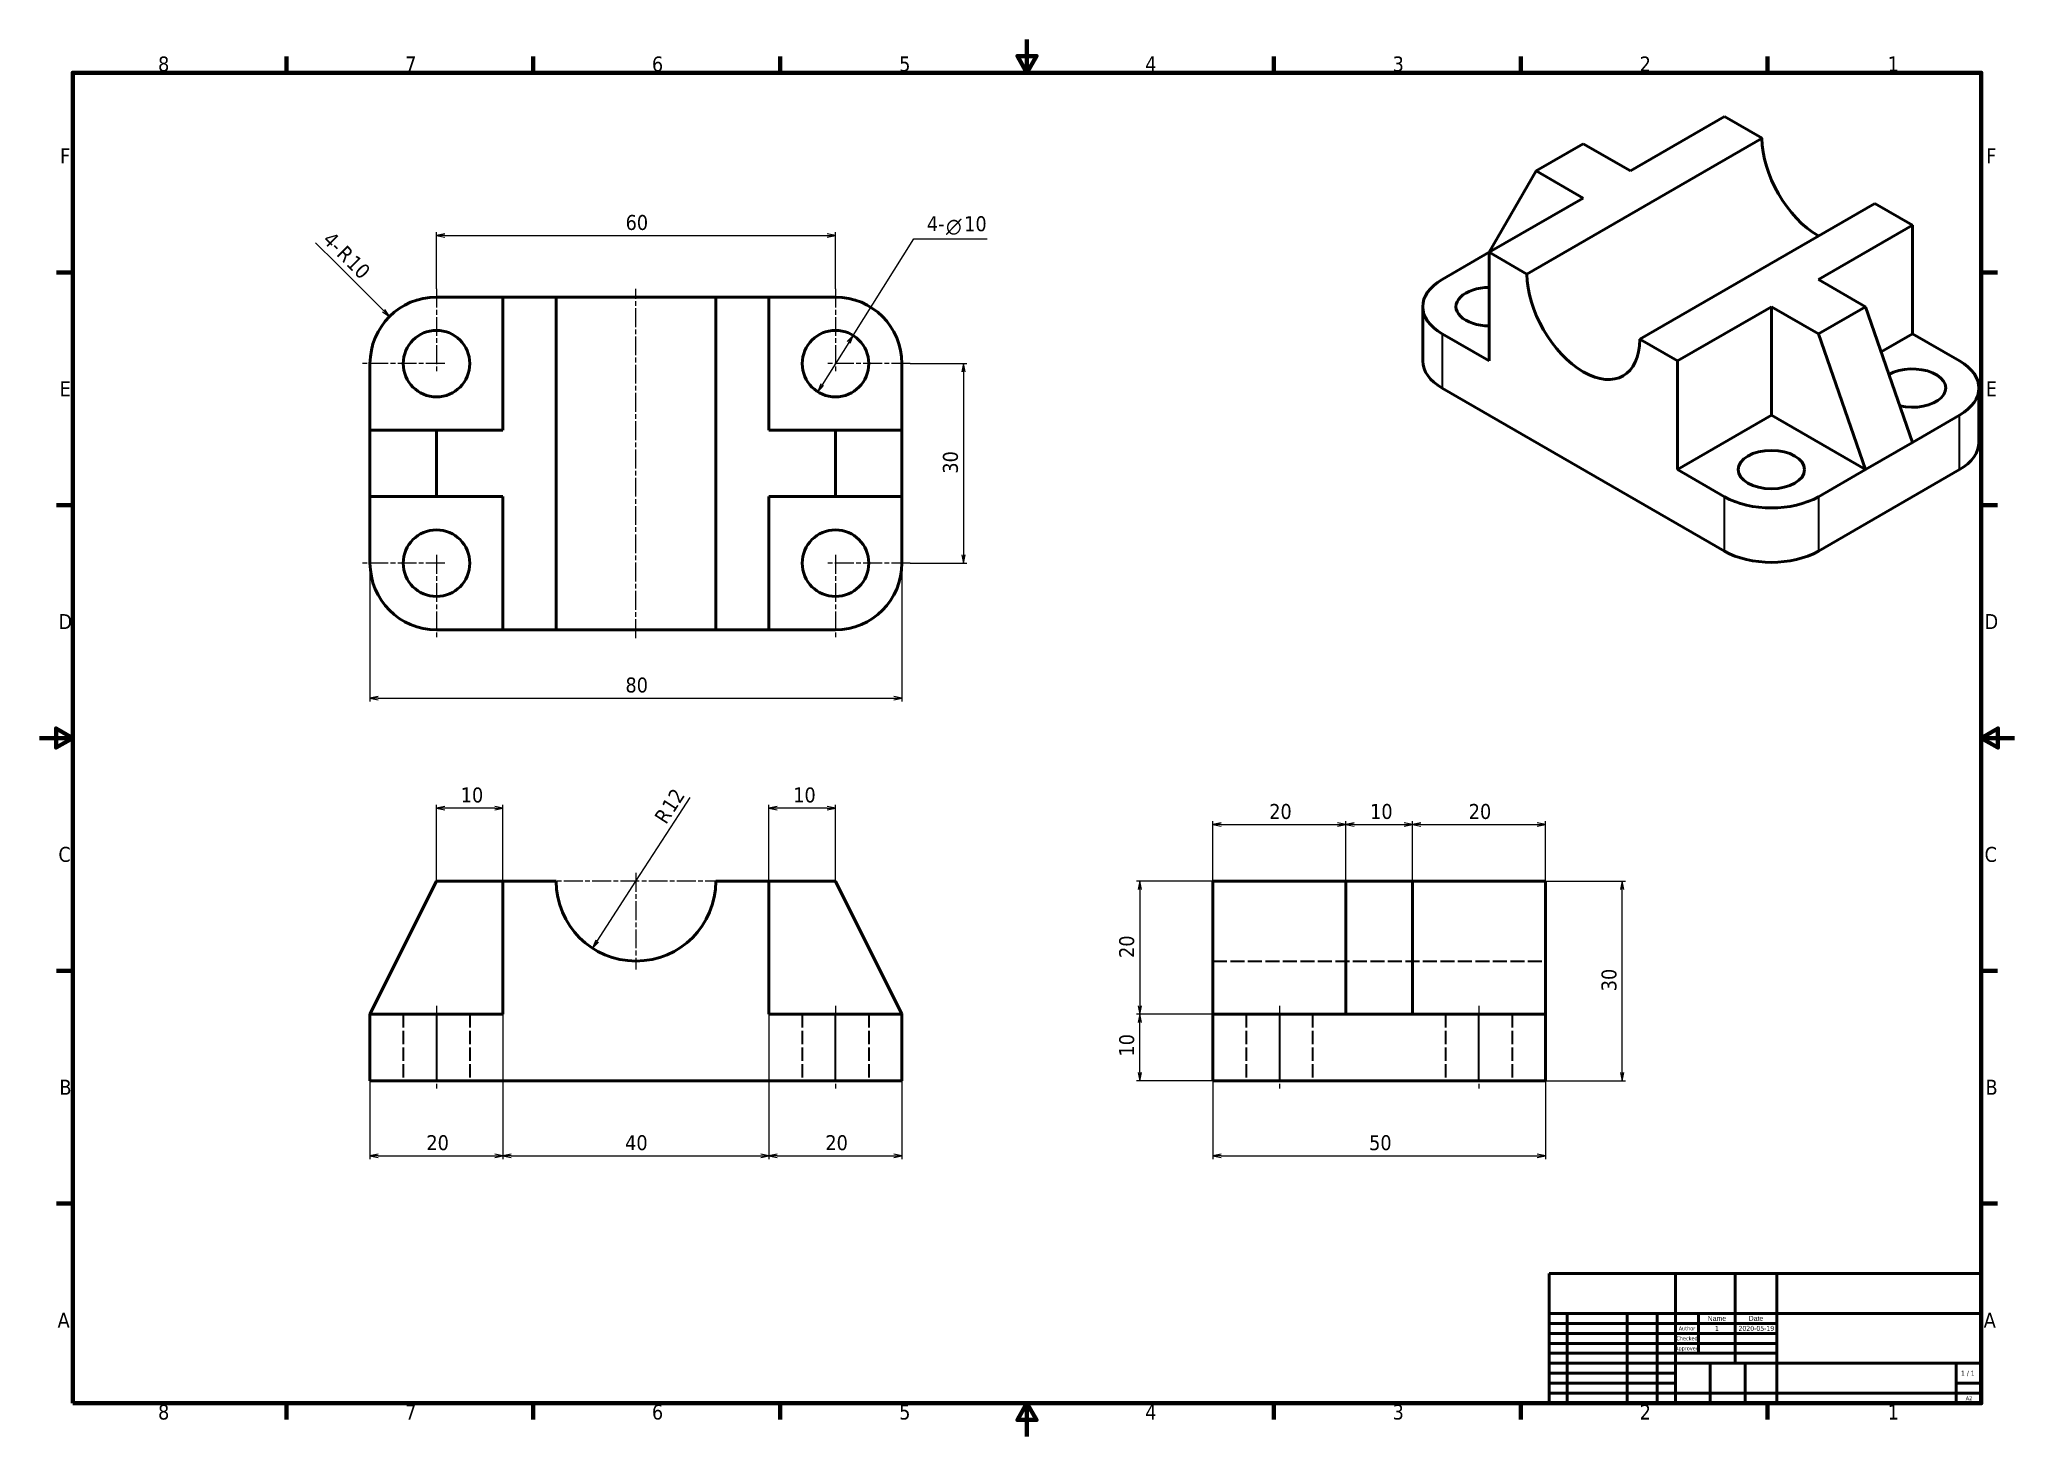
# Model space of a CAD drawing. Header units: millimetres. Extents: x 0 to 297, y 0 to 210.
import ezdxf
from ezdxf.enums import TextEntityAlignment as Align

# ---------------------------------------------------------------- set-up
doc = ezdxf.new("R2010")
doc.units = ezdxf.units.MM
doc.header["$LTSCALE"] = 0.5
doc.linetypes.add('CHAIN', pattern=[0.3543, 0.2362, -0.0295, 0.0591, -0.0295])
doc.linetypes.add('DASHED', pattern=[0.2068, 0.1655, -0.0413])
for name, color, linetype, lineweight in [('Border (ISO)', 7, 'Continuous', 70), ('Center Mark (ISO)', 7, 'Continuous', 25), ('Centerline (ISO)', 7, 'Continuous', 25), ('Dimension (ISO)', 7, 'Continuous', 25), ('Hidden (ISO)', 7, 'DASHED', 35), ('Title (ISO)', 7, 'Continuous', 50), ('Visible (ISO)', 7, 'Continuous', 50), ('Visible Narrow (ISO)', 7, 'Continuous', 35)]:
    doc.layers.add(name, color=color, linetype=linetype, lineweight=lineweight)
doc.styles.add('Note Text (JIS)', font='tahoma.ttf')
doc.styles.add('Text Style12', font='AIGDT___.TTF')
doc.styles.add('Text Style38', font='tahoma.ttf')
doc.styles.add('Text Style39', font='tahoma.ttf')
doc.styles.add('Text Style41', font='tahoma.ttf')

# ---------------------------------------------------------------- blocks, each defined once
blk = doc.blocks.new('Borders Default Border')
at = {"layer": 'Border (ISO)'}
for p, q in [((74.25, 410), (74.25, 414.9)), ((148.5, 410), (148.5, 414.9)), ((222.75, 410), (222.75, 414.9)), ((371.25, 410), (371.25, 414.9)), ((445.5, 410), (445.5, 414.9)), ((519.75, 410), (519.75, 414.9)), ((10, 350), (5.1, 350)), ((584, 350), (588.9, 350)), ((10, 280), (5.1, 280)), ((584, 280), (588.9, 280)), ((10, 140), (5.1, 140)), ((584, 140), (588.9, 140)), ((10, 70), (5.1, 70)), ((584, 70), (588.9, 70)), ((74.25, 10), (74.25, 5.1)), ((148.5, 10), (148.5, 5.1)), ((222.75, 10), (222.75, 5.1)), ((371.25, 10), (371.25, 5.1)), ((445.5, 10), (445.5, 5.1)), ((519.75, 10), (519.75, 5.1))]:
    blk.add_line(p, q, dxfattribs=at)
at = {"layer": 'Border (ISO)', "flags": 128}
for points in [[(297, 420), (297, 410), (294.11, 415), (299.89, 415), (297, 410)], [(10, 10), (10, 410), (584, 410), (584, 10), (10, 10)], [(0, 210), (10, 210), (5, 212.89), (5, 207.11), (10, 210)], [(594, 210), (584, 210), (589, 212.89), (589, 207.11), (584, 210)], [(297, 0), (297, 10), (294.11, 5), (299.89, 5), (297, 10)]]:
    blk.add_lwpolyline(points, dxfattribs=at)
at = {"layer": 'Border (ISO)', "char_height": 4.5, "attachment_point": 7, "style": 'Note Text (JIS)'}
for s, insert in [('8', (35.66, 410.3)), ('7', (109.98, 410.4)), ('6', (184.19, 410.31)), ('5', (258.56, 410.31)), ('4', (332.56, 410.4)), ('3', (406.97, 410.31)), ('2', (481.26, 410.4)), ('1', (555.86, 410.4)), ('F', (6.19, 382.75)), ('F', (585.49, 382.75)), ('E', (6.06, 312.75)), ('E', (585.36, 312.75)), ('D', (5.7, 242.75)), ('D', (585, 242.75)), ('C', (5.69, 172.67)), ('C', (584.99, 172.67)), ('B', (5.98, 102.75)), ('B', (585.28, 102.75)), ('A', (5.44, 32.75)), ('A', (584.74, 32.75)), ('8', (35.66, 5)), ('7', (109.98, 5.1)), ('6', (184.19, 5.01)), ('5', (258.56, 5.01)), ('4', (332.56, 5.1)), ('3', (406.97, 5.01)), ('2', (481.26, 5.1)), ('1', (555.86, 5.1))]:
    blk.add_mtext(s, dxfattribs=dict(at, insert=insert))
blk = doc.blocks.new('Title Blocks JIS')
at = {"layer": 'Title (ISO)'}
for p, q in [((230, 139), (100, 139)), ((100, 139), (100, 100)), ((138, 100), (138, 139)), ((156, 127), (156, 139)), ((168.5, 100), (168.5, 139)), ((230, 100), (230, 139)), ((100, 127), (230, 127)), ((105.5, 100), (105.5, 127)), ((123.5, 100), (123.5, 127)), ((132.5, 100), (132.5, 127)), ((145, 115), (145, 127)), ((156, 112), (156, 127)), ((100, 124), (168.5, 124)), ((100, 121), (168.5, 121)), ((168.5, 118), (100, 118)), ((100, 115), (168.5, 115)), ((138, 112), (100, 112)), ((138, 109), (100, 109)), ((168.5, 112), (138, 112)), ((148.5, 100), (148.5, 112)), ((159, 100), (159, 112)), ((168.5, 112), (230, 112)), ((222.5, 100), (222.5, 112)), ((138, 106), (100, 106)), ((230, 103), (100, 103)), ((222.5, 106), (230, 106)), ((100, 100), (230, 100))]:
    blk.add_line(p, q, dxfattribs=at)
for s, height, style, p in [('Checked', 1.2, 'Text Style41', (141.5, 119.5)), ('Author', 1.2, 'Text Style41', (141.5, 122.5)), ('Approved', 1.2, 'Text Style41', (141.5, 116.5)), ('1 / 1 ', 1.5, 'Text Style39', (226.25, 109))]:
    blk.add_text(s, height=height, dxfattribs=dict(at, style=style)).set_placement(p, align=Align.MIDDLE_CENTER)
at = {"layer": 'Title (ISO)', "char_height": 1.4986, "attachment_point": 5, "style": 'Note Text (JIS)'}
for s, insert, width in [('\\fArial|b0|i0;\\H1.4986;Name', (150.5, 125.5), 10.8457), ('\\fArial|b0|i0;\\H1.4986;Date', (162.25, 125.5), 12.2497)]:
    blk.add_mtext(s, dxfattribs=dict(at, insert=insert, width=width))
at = {"layer": 'Title (ISO)'}
for tag, height, style, p in [('COMPANY', 3.1, 'Text Style38', (199.25, 133)), ('CHECKED_BY', 1.5, 'Text Style39', (150.5, 119.5)), ('CHECKED_DATE', 1.5, 'Text Style39', (162.25, 119.5)), ('ENG_APPROVED_BY', 1.5, 'Text Style39', (150.5, 116.5)), ('ENG_APPROVAL_DATE', 1.5, 'Text Style39', (162.25, 116.5)), ('PART_NUMBER', 3.1, 'Text Style38', (195.5, 107.5))]:
    blk.add_attdef(tag, text='', height=height, dxfattribs=dict(at, style=style)).set_placement(p, align=Align.MIDDLE_CENTER)
at = {"layer": 'Title (ISO)', "style": 'Text Style38'}
blk.add_attdef('TITLE', text='', height=3.1, dxfattribs=at).set_placement((169.5, 126), align=Align.TOP_LEFT)
at = {"layer": 'Title (ISO)'}
for tag, p, height, style in [('AUTHOR_001', (149.91, 121.75), 1.5, 'Text Style39'), ('CREATION_DATE_001', (156.98, 121.75), 1.5, 'Text Style39'), ('Sheet_Size_001', (225.34, 100.89), 1.2, 'Text Style41')]:
    blk.add_attdef(tag, p, '', height=height, dxfattribs=dict(at, style=style))

msp = doc.modelspace()

# ---------------------------------------------------------------- linework, layer by layer
at = {"layer": 'Center Mark (ISO)', "linetype": 'CHAIN', "ltscale": 23.990969}
for p, q in [((59.7, 172.53), (59.7, 160.03)), ((119.7, 172.53), (119.7, 160.03)), ((60.95, 161.28), (48.45, 161.28)), ((130.95, 161.28), (118.45, 161.28)), ((60.95, 131.28), (48.45, 131.28)), ((59.7, 132.53), (59.7, 120.03)), ((130.95, 131.28), (118.45, 131.28)), ((119.7, 132.53), (119.7, 120.03)), ((102.95, 83.47), (76.45, 83.47)), ((89.7, 84.72), (89.7, 70.22))]:
    msp.add_line(p, q, dxfattribs=at)
at = {"layer": 'Centerline (ISO)', "linetype": 'CHAIN', "ltscale": 23.990969}
for p, q in [((89.7, 120.03), (89.7, 172.53)), ((59.7, 64.72), (59.7, 52.22)), ((119.7, 64.72), (119.7, 52.22)), ((186.45, 64.72), (186.45, 52.22)), ((216.45, 64.72), (216.45, 52.22))]:
    msp.add_line(p, q, dxfattribs=at)
at = {"layer": 'Dimension (ISO)'}
for p, q in [((44.66, 176.31), (41.51, 179.46)), ((59.7, 172.53), (59.7, 181.03)), ((60.95, 180.78), (59.7, 180.53)), ((60.95, 180.53), (59.7, 180.53)), ((59.7, 180.53), (60.95, 180.28)), ((60.95, 180.53), (118.45, 180.53)), ((119.7, 180.53), (118.45, 180.78)), ((118.45, 180.53), (119.7, 180.53)), ((118.45, 180.28), (119.7, 180.53)), ((119.7, 172.53), (119.7, 181.03)), ((122.36, 165.52), (131.49, 180.06)), ((131.49, 180.06), (142.5, 180.06)), ((133.39, 180.06), (142.1, 180.06)), ((51.74, 169.24), (44.66, 176.31)), ((52.63, 168.35), (51.92, 169.41)), ((51.57, 169.06), (52.63, 168.35)), ((51.74, 169.24), (52.63, 168.35)), ((121.7, 164.46), (117.71, 158.11)), ((122.36, 165.52), (121.48, 164.59)), ((121.7, 164.46), (122.36, 165.52)), ((121.91, 164.33), (122.36, 165.52)), ((130.95, 161.28), (139.45, 161.28)), ((138.95, 161.28), (138.7, 160.03)), ((138.95, 160.03), (138.95, 161.28)), ((139.2, 160.03), (138.95, 161.28)), ((117.5, 158.24), (117.04, 157.05)), ((117.71, 158.11), (117.04, 157.05)), ((117.04, 157.05), (117.92, 157.97)), ((138.95, 160.03), (138.95, 132.53)), ((49.7, 131.23), (49.7, 110.5)), ((129.7, 131.23), (129.7, 110.5)), ((130.95, 131.28), (139.45, 131.28)), ((138.7, 132.53), (138.95, 131.28)), ((138.95, 132.53), (138.95, 131.28)), ((138.95, 131.28), (139.2, 132.53)), ((50.95, 111.25), (49.7, 111)), ((50.95, 111), (49.7, 111)), ((49.7, 111), (50.95, 110.75)), ((50.95, 111), (128.45, 111)), ((129.7, 111), (128.45, 111.25)), ((128.45, 111), (129.7, 111)), ((128.45, 110.75), (129.7, 111)), ((96.21, 93.49), (97.87, 96.05)), ((59.7, 83.47), (59.7, 94.97)), ((60.95, 94.72), (59.7, 94.47)), ((60.95, 94.47), (59.7, 94.47)), ((59.7, 94.47), (60.95, 94.22)), ((68.45, 94.47), (60.95, 94.47)), ((69.7, 94.47), (68.45, 94.72)), ((68.45, 94.47), (69.7, 94.47)), ((68.45, 94.22), (69.7, 94.47)), ((69.7, 83.47), (69.7, 94.97)), ((89.7, 83.47), (96.21, 93.49)), ((109.7, 83.47), (109.7, 94.97)), ((110.95, 94.72), (109.7, 94.47)), ((110.95, 94.47), (109.7, 94.47)), ((109.7, 94.47), (110.95, 94.22)), ((118.45, 94.47), (110.95, 94.47)), ((119.7, 94.47), (118.45, 94.72)), ((118.45, 94.47), (119.7, 94.47)), ((118.45, 94.22), (119.7, 94.47)), ((119.7, 83.47), (119.7, 94.97)), ((176.45, 83.47), (176.45, 92.49)), ((177.7, 92.24), (176.45, 91.99)), ((196.45, 91.99), (195.2, 92.24)), ((196.45, 83.47), (196.45, 92.49)), ((196.45, 83.47), (196.45, 92.49)), ((197.7, 92.24), (196.45, 91.99)), ((206.45, 91.99), (205.2, 92.24)), ((206.45, 83.47), (206.45, 92.49)), ((206.45, 83.47), (206.45, 92.49)), ((207.7, 92.24), (206.45, 91.99)), ((226.45, 91.99), (225.2, 92.24)), ((226.45, 83.47), (226.45, 92.49)), ((177.7, 91.99), (176.45, 91.99)), ((176.45, 91.99), (177.7, 91.74)), ((177.7, 91.99), (195.2, 91.99)), ((195.2, 91.99), (196.45, 91.99)), ((195.2, 91.74), (196.45, 91.99)), ((197.7, 91.99), (196.45, 91.99)), ((196.45, 91.99), (197.7, 91.74)), ((197.7, 91.99), (205.2, 91.99)), ((205.2, 91.99), (206.45, 91.99)), ((205.2, 91.74), (206.45, 91.99)), ((207.7, 91.99), (206.45, 91.99)), ((206.45, 91.99), (207.7, 91.74)), ((207.7, 91.99), (225.2, 91.99)), ((225.2, 91.99), (226.45, 91.99)), ((225.2, 91.74), (226.45, 91.99)), ((83.85, 74.45), (89.7, 83.47)), ((176.45, 83.47), (164.95, 83.47)), ((165.45, 83.47), (165.2, 82.22)), ((165.45, 82.22), (165.45, 83.47)), ((165.7, 82.22), (165.45, 83.47)), ((226.45, 83.47), (238.48, 83.47)), ((237.98, 83.47), (237.73, 82.22)), ((237.98, 82.22), (237.98, 83.47)), ((238.23, 82.22), (237.98, 83.47)), ((165.45, 82.22), (165.45, 64.72)), ((237.98, 54.72), (237.98, 82.22)), ((83.64, 74.59), (83.17, 73.41)), ((83.85, 74.45), (83.17, 73.41)), ((83.17, 73.41), (84.06, 74.32)), ((69.7, 63.47), (69.7, 41.7)), ((69.7, 63.47), (69.7, 41.7)), ((109.7, 63.47), (109.7, 41.7)), ((109.7, 63.47), (109.7, 41.7)), ((176.45, 63.47), (164.95, 63.47)), ((176.45, 63.47), (164.95, 63.47)), ((165.2, 64.72), (165.45, 63.47)), ((165.45, 63.47), (165.2, 62.22)), ((165.45, 64.72), (165.45, 63.47)), ((165.45, 63.47), (165.7, 64.72)), ((165.45, 62.22), (165.45, 63.47)), ((165.7, 62.22), (165.45, 63.47)), ((165.45, 54.72), (165.45, 62.22)), ((49.7, 53.47), (49.7, 41.7)), ((129.7, 53.47), (129.7, 41.7)), ((176.45, 53.47), (164.95, 53.47)), ((165.2, 54.72), (165.45, 53.47)), ((165.45, 54.72), (165.45, 53.47)), ((165.45, 53.47), (165.7, 54.72)), ((176.45, 53.47), (176.45, 41.7)), ((226.45, 53.47), (238.48, 53.47)), ((226.45, 53.47), (226.45, 41.7)), ((237.73, 54.72), (237.98, 53.47)), ((237.98, 54.72), (237.98, 53.47)), ((237.98, 53.47), (238.23, 54.72)), ((50.95, 42.45), (49.7, 42.2)), ((50.95, 42.2), (49.7, 42.2)), ((49.7, 42.2), (50.95, 41.95)), ((50.95, 42.2), (68.45, 42.2)), ((69.7, 42.2), (68.45, 42.45)), ((68.45, 42.2), (69.7, 42.2)), ((68.45, 41.95), (69.7, 42.2)), ((70.95, 42.45), (69.7, 42.2)), ((70.95, 42.2), (69.7, 42.2)), ((69.7, 42.2), (70.95, 41.95)), ((70.95, 42.2), (108.45, 42.2)), ((109.7, 42.2), (108.45, 42.45)), ((108.45, 42.2), (109.7, 42.2)), ((108.45, 41.95), (109.7, 42.2)), ((110.95, 42.45), (109.7, 42.2)), ((110.95, 42.2), (109.7, 42.2)), ((109.7, 42.2), (110.95, 41.95)), ((110.95, 42.2), (128.45, 42.2)), ((129.7, 42.2), (128.45, 42.45)), ((128.45, 42.2), (129.7, 42.2)), ((128.45, 41.95), (129.7, 42.2)), ((177.7, 42.45), (176.45, 42.2)), ((177.7, 42.2), (176.45, 42.2)), ((176.45, 42.2), (177.7, 41.95)), ((177.7, 42.2), (225.2, 42.2)), ((226.45, 42.2), (225.2, 42.45)), ((225.2, 42.2), (226.45, 42.2)), ((225.2, 41.95), (226.45, 42.2))]:
    msp.add_line(p, q, dxfattribs=at)
at = {"layer": 'Hidden (ISO)', "ltscale": 25.450474}
msp.add_line((176.45, 71.47), (226.45, 71.47), dxfattribs=at)
at = {"layer": 'Hidden (ISO)', "ltscale": 24.17795}
for p, q in [((54.7, 63.47), (54.7, 53.47)), ((64.7, 63.47), (64.7, 53.47)), ((114.7, 63.47), (114.7, 53.47)), ((124.7, 63.47), (124.7, 53.47)), ((181.45, 63.47), (181.45, 53.47)), ((191.45, 63.47), (191.45, 53.47)), ((211.45, 63.47), (211.45, 53.47)), ((221.45, 63.47), (221.45, 53.47))]:
    msp.add_line(p, q, dxfattribs=at)
at = {"layer": 'Visible (ISO)'}
for p, q in [((253.37, 198.42), (239.23, 190.26)), ((253.37, 198.42), (259.03, 195.15)), ((259.03, 195.15), (223.67, 174.74)), ((232.16, 194.34), (225.08, 190.26)), ((232.16, 194.34), (239.23, 190.26)), ((225.08, 190.26), (218.01, 178.01)), ((232.16, 186.17), (225.08, 190.26)), ((232.16, 186.17), (218.01, 178.01)), ((240.64, 164.94), (276, 185.36)), ((276, 185.36), (281.65, 182.09)), ((267.51, 173.93), (281.65, 182.09)), ((281.65, 182.09), (281.65, 165.76)), ((218.01, 178.01), (210.94, 173.93)), ((223.67, 174.74), (218.01, 178.01)), ((218.01, 178.01), (218.01, 161.68)), ((267.51, 173.93), (274.58, 169.84)), ((59.7, 171.28), (69.7, 171.28)), ((69.7, 171.28), (77.7, 171.28)), ((69.7, 171.28), (69.7, 151.28)), ((77.7, 171.28), (101.7, 171.28)), ((77.7, 171.28), (77.7, 121.28)), ((101.7, 171.28), (109.7, 171.28)), ((101.7, 121.28), (101.7, 171.28)), ((109.7, 151.28), (109.7, 171.28)), ((109.7, 171.28), (119.7, 171.28)), ((208.01, 161.68), (208.01, 169.84)), ((246.3, 161.68), (260.44, 169.84)), ((260.44, 169.84), (260.44, 153.51)), ((267.51, 165.76), (260.44, 169.84)), ((267.51, 165.76), (274.58, 169.84)), ((274.58, 169.84), (281.65, 149.43)), ((218.01, 161.68), (210.94, 165.76)), ((246.3, 161.68), (240.64, 164.94)), ((274.58, 145.35), (267.51, 165.76)), ((276.94, 163.04), (281.65, 165.76)), ((281.65, 165.76), (288.72, 161.68)), ((49.7, 161.28), (49.7, 151.28)), ((129.7, 151.28), (129.7, 161.28)), ((246.3, 145.35), (246.3, 161.68)), ((210.94, 157.6), (253.37, 133.1)), ((291.65, 149.43), (291.65, 157.6)), ((246.3, 145.35), (260.44, 153.51)), ((260.44, 153.51), (274.58, 145.35)), ((281.65, 149.43), (288.72, 153.51)), ((49.7, 151.28), (49.7, 141.28)), ((49.7, 151.28), (59.7, 151.28)), ((59.7, 151.28), (69.7, 151.28)), ((59.7, 151.28), (59.7, 141.28)), ((109.7, 151.28), (119.7, 151.28)), ((119.7, 141.28), (119.7, 151.28)), ((119.7, 151.28), (129.7, 151.28)), ((129.7, 141.28), (129.7, 151.28)), ((274.58, 145.35), (281.65, 149.43)), ((253.37, 141.27), (246.3, 145.35)), ((267.51, 141.27), (274.58, 145.35)), ((267.51, 133.1), (288.72, 145.35)), ((49.7, 141.28), (49.7, 131.28)), ((59.7, 141.28), (49.7, 141.28)), ((69.7, 141.28), (59.7, 141.28)), ((69.7, 141.28), (69.7, 121.28)), ((109.7, 121.28), (109.7, 141.28)), ((119.7, 141.28), (109.7, 141.28)), ((129.7, 141.28), (119.7, 141.28)), ((129.7, 131.28), (129.7, 141.28)), ((69.7, 121.28), (59.7, 121.28)), ((77.7, 121.28), (69.7, 121.28)), ((101.7, 121.28), (77.7, 121.28)), ((109.7, 121.28), (101.7, 121.28)), ((119.7, 121.28), (109.7, 121.28)), ((59.7, 83.47), (49.7, 63.47)), ((69.7, 83.47), (59.7, 83.47)), ((77.7, 83.47), (69.7, 83.47)), ((69.7, 83.47), (69.7, 63.47)), ((109.7, 83.47), (101.7, 83.47)), ((109.7, 63.47), (109.7, 83.47)), ((119.7, 83.47), (109.7, 83.47)), ((129.7, 63.47), (119.7, 83.47)), ((176.45, 83.47), (196.45, 83.47)), ((176.45, 63.47), (176.45, 83.47)), ((196.45, 83.47), (206.45, 83.47)), ((196.45, 63.47), (196.45, 83.47)), ((206.45, 83.47), (226.45, 83.47)), ((206.45, 83.47), (206.45, 63.47)), ((226.45, 83.47), (226.45, 63.47)), ((59.7, 63.47), (49.7, 63.47)), ((49.7, 53.47), (49.7, 63.47)), ((69.7, 63.47), (59.7, 63.47)), ((119.7, 63.47), (109.7, 63.47)), ((129.7, 63.47), (119.7, 63.47)), ((129.7, 63.47), (129.7, 53.47)), ((186.45, 63.47), (176.45, 63.47)), ((176.45, 53.47), (176.45, 63.47)), ((186.45, 63.47), (196.45, 63.47)), ((196.45, 63.47), (206.45, 63.47)), ((206.45, 63.47), (216.45, 63.47)), ((226.45, 63.47), (216.45, 63.47)), ((226.45, 63.47), (226.45, 53.47)), ((49.7, 53.47), (59.7, 53.47)), ((59.7, 53.47), (119.7, 53.47)), ((119.7, 53.47), (129.7, 53.47)), ((176.45, 53.47), (186.45, 53.47)), ((186.45, 53.47), (216.45, 53.47)), ((216.45, 53.47), (226.45, 53.47))]:
    msp.add_line(p, q, dxfattribs=at)
for centre in [(59.7, 161.28), (119.7, 161.28), (59.7, 131.28), (119.7, 131.28)]:
    msp.add_circle(centre, 5, dxfattribs=at)
for centre, radius, start, end in [((59.7, 161.28), 10, 90, 180), ((119.7, 161.28), 10, 0, 90), ((59.7, 131.28), 10, 180, 270), ((119.7, 131.28), 10, 270, 0), ((89.7, 83.47), 12, 180, 0)]:
    msp.add_arc(centre, radius, start, end, dxfattribs=at)
for centre, major_axis, start_param, end_param in [((267.51, 190.26), (6, -10.39), 3.926991, 5.497787), ((218.01, 169.84), (-10, 0), 5.497787, 7.068583), ((218.01, 169.84), (-5, 0), 4.712389, 7.853982), ((232.16, 169.84), (6, -10.39), 3.926991, 7.068583), ((218.01, 161.68), (-10, 0), 0, 0.785398), ((281.65, 157.6), (5, 0), 4.321782, 8.63938), ((281.65, 157.6), (10, 0), 5.497787, 7.068583), ((281.65, 149.43), (10, 0), 5.497787, 6.283185), ((260.44, 145.35), (10, 0), 3.926991, 5.497787), ((260.44, 137.18), (-10, 0), 0.785398, 2.356194)]:
    msp.add_ellipse(centre, major_axis=major_axis, ratio=0.57735, start_param=start_param, end_param=end_param, dxfattribs=at)
msp.add_ellipse((260.44, 145.35), major_axis=(5, 0), ratio=0.57735, dxfattribs=at)
at = {"layer": 'Visible Narrow (ISO)'}
for p, q in [((210.94, 165.76), (210.94, 157.6)), ((288.72, 145.35), (288.72, 153.51)), ((253.37, 133.1), (253.37, 141.27)), ((267.51, 141.27), (267.51, 133.1)), ((59.7, 63.47), (59.7, 53.47)), ((119.7, 53.47), (119.7, 63.47)), ((186.45, 63.47), (186.45, 53.47)), ((216.45, 53.47), (216.45, 63.47))]:
    msp.add_line(p, q, dxfattribs=at)

# ---------------------------------------------------------------- block references
at = {"xscale": 0.5, "yscale": 0.5, "zscale": 0.5}
msp.add_blockref('Borders Default Border', (0, 0), dxfattribs=at)
msp.add_blockref('Title Blocks JIS', (177, -45), dxfattribs=at).add_auto_attribs({'CREATION_DATE_001': '2020-05-19', 'AUTHOR_001': '1', 'Sheet_Size_001': 'A2'})

# ---------------------------------------------------------------- texts
at = {"layer": 'Dimension (ISO)', "char_height": 2.25, "attachment_point": 7}
for s, insert, style in [('60', (88.14, 181.33), 'Note Text (JIS)'), ('4-', (133.45, 181.19), 'Note Text (JIS)'), ('\\fAIGDT|b0|i0|p0;n', (136.33, 180.62), 'Text Style12'), ('10', (139.06, 181.14), 'Note Text (JIS)'), ('80', (88.12, 111.8), 'Note Text (JIS)'), ('10', (63.35, 95.27), 'Note Text (JIS)'), ('10', (113.35, 95.27), 'Note Text (JIS)'), ('20', (184.93, 92.79), 'Note Text (JIS)'), ('10', (200.1, 92.79), 'Note Text (JIS)'), ('20', (214.93, 92.79), 'Note Text (JIS)'), ('20', (58.18, 43), 'Note Text (JIS)'), ('40', (88.07, 43), 'Note Text (JIS)'), ('20', (118.18, 43), 'Note Text (JIS)'), ('50', (199.95, 43), 'Note Text (JIS)')]:
    msp.add_mtext(s, dxfattribs=dict(at, insert=insert, style=style))
at = {"layer": 'Dimension (ISO)', "char_height": 2.25, "attachment_point": 7, "style": 'Note Text (JIS)'}
for s, insert, rotation in [('4-', (42.44, 179.73), 315.0235), ('R', (44.54, 177.63), 315.0235), ('10', (45.95, 176.16), 315.0235), ('30', (138.15, 144.74), 90), ('12', (95.32, 93.6), 57.0083), ('R', (94.22, 91.89), 57.0083), ('20', (164.65, 71.94), 90), ('30', (237.18, 66.93), 90), ('10', (164.65, 57.12), 90)]:
    msp.add_mtext(s, dxfattribs=dict(at, insert=insert, rotation=rotation))

doc.saveas('drawing.dxf')
